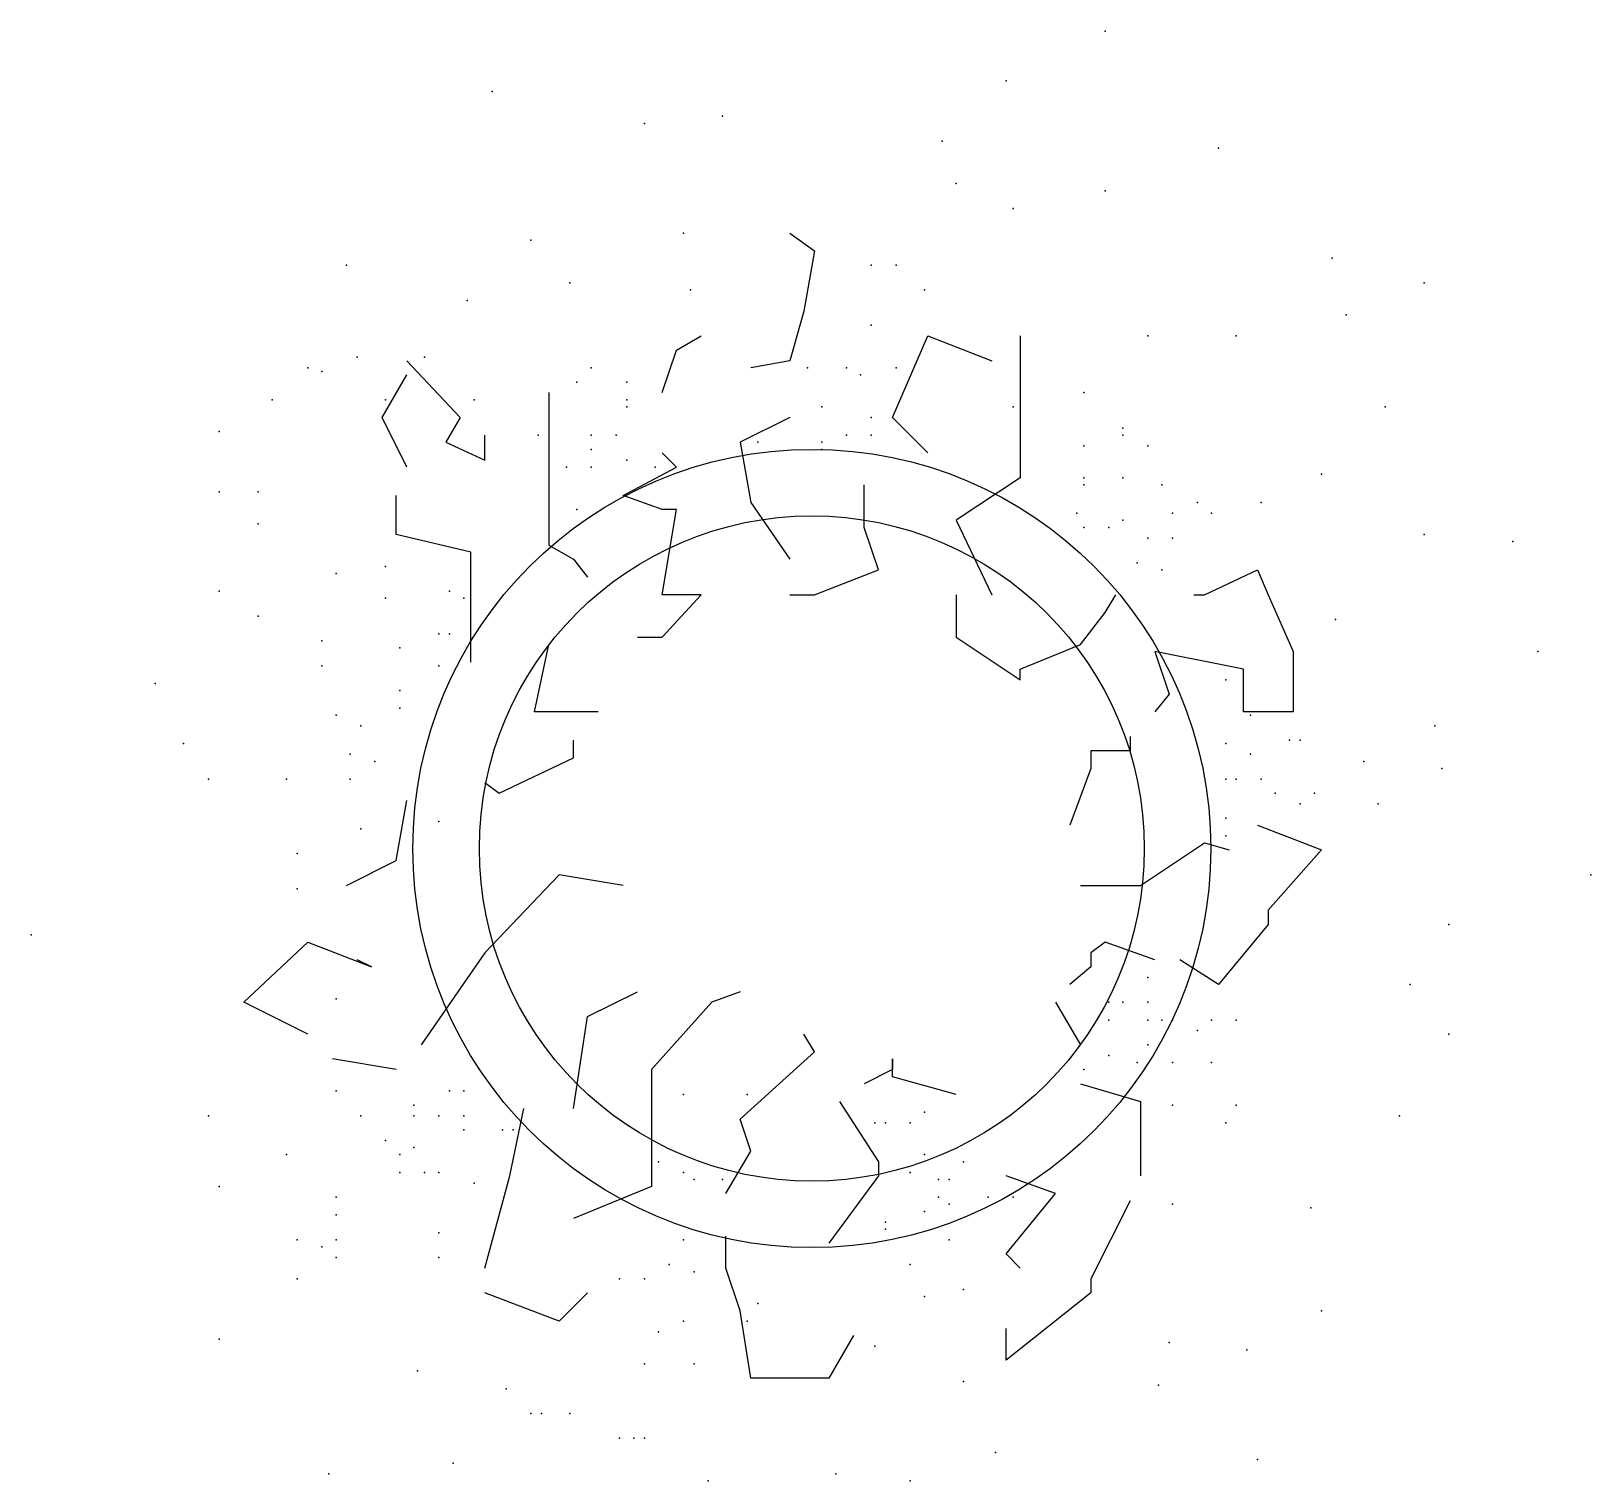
# Model space of a CAD drawing. Extents: x 2.71 to 3.89, y 4.92 to 6.01.
import ezdxf

# ---------------------------------------------------------------- set-up
doc = ezdxf.new("R2010")
doc.units = 0
doc.header["$MEASUREMENT"] = 0
doc.layers.get('0').update_dxf_attribs({"linetype": 'CONTINUOUS'})

msp = doc.modelspace()

# ---------------------------------------------------------------- linework, layer by layer
for p, q in [((3.285, 5.8572), (3.3036, 5.8439)), ((3.3036, 5.8439), (3.2956, 5.7986)), ((3.2956, 5.7986), (3.285, 5.7613)), ((3.1997, 5.7693), (3.2183, 5.78)), ((3.3623, 5.7187), (3.3889, 5.78)), ((3.3889, 5.78), (3.3889, 5.78)), ((3.3889, 5.78), (3.4369, 5.7613)), ((3.4582, 5.78), (3.4582, 5.756)), ((2.9971, 5.7613), (3.0371, 5.7187)), ((3.189, 5.7374), (3.1997, 5.7693)), ((3.285, 5.7613), (3.2557, 5.756)), ((2.9784, 5.7187), (2.9971, 5.7507)), ((3.4582, 5.756), (3.4582, 5.7107)), ((3.1037, 5.7374), (3.1037, 5.7001)), ((2.9971, 5.6814), (2.9784, 5.7187)), ((3.0371, 5.7187), (3.0264, 5.7001)), ((3.285, 5.7187), (3.2477, 5.7001)), ((3.3889, 5.6921), (3.3623, 5.7187)), ((3.0264, 5.7001), (3.0557, 5.6867)), ((3.0557, 5.6867), (3.0557, 5.7054)), ((3.1037, 5.7001), (3.1037, 5.6228)), ((3.2477, 5.7001), (3.2557, 5.6548)), ((3.4582, 5.7107), (3.4582, 5.6734)), ((3.1997, 5.6814), (3.189, 5.6921)), ((3.1597, 5.6601), (3.1997, 5.6814)), ((3.3409, 5.6361), (3.3409, 5.6681)), ((3.4582, 5.6734), (3.4102, 5.6415)), ((2.9891, 5.6308), (2.9891, 5.6601)), ((3.189, 5.6495), (3.1597, 5.6601)), ((3.2557, 5.6548), (3.285, 5.6122)), ((3.189, 5.5855), (3.1997, 5.6495)), ((3.1997, 5.6495), (3.189, 5.6495)), ((3.4102, 5.6415), (3.4102, 5.6415)), ((3.4102, 5.6415), (3.4369, 5.5855)), ((3.0451, 5.6175), (2.9891, 5.6308)), ((3.3516, 5.6042), (3.3409, 5.6361)), ((3.1037, 5.6228), (3.1224, 5.6122)), ((3.0451, 5.5908), (3.0451, 5.6175)), ((3.1224, 5.6122), (3.133, 5.5988)), ((3.3036, 5.5855), (3.3516, 5.6042)), ((3.5968, 5.5855), (3.6368, 5.6042)), ((3.6368, 5.6042), (3.6448, 5.5855)), ((3.0451, 5.5722), (3.0451, 5.5908)), ((3.189, 5.5536), (3.2183, 5.5855)), ((3.2183, 5.5855), (3.189, 5.5855)), ((3.285, 5.5855), (3.3036, 5.5855)), ((3.4102, 5.5855), (3.4102, 5.5536)), ((3.5222, 5.5722), (3.5302, 5.5855)), ((3.5888, 5.5855), (3.5968, 5.5855)), ((3.6448, 5.5855), (3.6635, 5.5429)), ((3.0451, 5.5349), (3.0451, 5.5722)), ((3.5035, 5.5482), (3.5222, 5.5722)), ((3.0931, 5.4976), (3.1037, 5.5482)), ((3.1704, 5.5536), (3.189, 5.5536)), ((3.4102, 5.5536), (3.4582, 5.5216)), ((3.4582, 5.5296), (3.5035, 5.5482)), ((3.6261, 5.5296), (3.5595, 5.5429)), ((3.5595, 5.5429), (3.5702, 5.5109)), ((3.6635, 5.5429), (3.6635, 5.5109)), ((3.4582, 5.5216), (3.4582, 5.5296)), ((3.6261, 5.4976), (3.6261, 5.5296)), ((3.5702, 5.5109), (3.5595, 5.4976)), ((3.6635, 5.5109), (3.6635, 5.4976)), ((3.141, 5.4976), (3.0931, 5.4976)), ((3.6635, 5.4976), (3.6261, 5.4976)), ((3.5409, 5.479), (3.5409, 5.4683)), ((3.1224, 5.463), (3.1224, 5.4763)), ((3.5409, 5.4683), (3.5115, 5.4683)), ((3.5115, 5.4683), (3.5115, 5.455)), ((3.0664, 5.4364), (3.1224, 5.463)), ((3.5115, 5.455), (3.4955, 5.4124)), ((3.0557, 5.4443), (3.0664, 5.4364)), ((2.9891, 5.3857), (2.9971, 5.431)), ((3.0664, 5.4364), (3.0664, 5.4364)), ((3.6368, 5.4124), (3.6848, 5.3937)), ((3.5488, 5.3671), (3.5968, 5.3991)), ((3.5968, 5.3991), (3.6155, 5.3937)), ((2.9518, 5.3671), (2.9891, 5.3857)), ((3.6848, 5.3937), (3.6448, 5.3484)), ((3.6848, 5.3937), (3.6848, 5.3937)), ((3.1117, 5.3751), (3.0557, 5.3165)), ((3.1597, 5.3671), (3.1117, 5.3751)), ((3.5035, 5.3671), (3.5488, 5.3671)), ((3.6448, 5.3484), (3.6448, 5.3378)), ((3.6448, 5.3378), (3.6075, 5.2925)), ((2.8745, 5.2792), (2.9225, 5.3245)), ((2.9225, 5.3245), (2.9705, 5.3058)), ((3.5222, 5.3245), (3.5115, 5.3165)), ((3.5595, 5.3112), (3.5222, 5.3245)), ((3.0557, 5.3165), (3.0078, 5.2472)), ((3.5115, 5.3165), (3.5115, 5.3058)), ((2.9705, 5.3058), (2.9598, 5.3112)), ((3.5115, 5.3058), (3.4955, 5.2925)), ((3.6075, 5.2925), (3.5782, 5.3112)), ((2.9225, 5.2552), (2.8745, 5.2792)), ((3.133, 5.2685), (3.1704, 5.2872)), ((3.2263, 5.2792), (3.181, 5.2286)), ((3.2477, 5.2872), (3.2263, 5.2792)), ((3.4849, 5.2792), (3.5035, 5.2472)), ((3.1224, 5.1993), (3.133, 5.2685)), ((3.3036, 5.2419), (3.2956, 5.2552)), ((2.9891, 5.2286), (2.9411, 5.2366)), ((3.2477, 5.1913), (3.3036, 5.2419)), ((3.3623, 5.2233), (3.3623, 5.2366)), ((3.3623, 5.2366), (3.3623, 5.2286)), ((3.181, 5.2286), (3.181, 5.1913)), ((3.3623, 5.2286), (3.3409, 5.2179)), ((3.4102, 5.2099), (3.3623, 5.2233)), ((3.5035, 5.2179), (3.5488, 5.2046)), ((3.0744, 5.1487), (3.0851, 5.1993)), ((3.1224, 5.1993), (3.1224, 5.1993)), ((3.3223, 5.2046), (3.3516, 5.1593)), ((3.5488, 5.2046), (3.5488, 5.1487)), ((3.181, 5.1913), (3.181, 5.1407)), ((3.2557, 5.1673), (3.2477, 5.1913)), ((3.237, 5.1354), (3.2557, 5.1673)), ((3.0557, 5.0794), (3.0744, 5.1487)), ((3.3516, 5.1487), (3.3143, 5.0981)), ((3.3516, 5.1593), (3.3516, 5.1487)), ((3.4849, 5.1354), (3.4476, 5.1487)), ((3.181, 5.1407), (3.1224, 5.1167)), ((3.4476, 5.0901), (3.4849, 5.1354)), ((3.5409, 5.13), (3.5115, 5.0714)), ((3.237, 5.0794), (3.237, 5.1034)), ((3.4582, 5.0794), (3.4476, 5.0901)), ((3.2477, 5.0474), (3.237, 5.0794)), ((3.5115, 5.0714), (3.5115, 5.0608)), ((3.1117, 5.0395), (3.0557, 5.0608)), ((3.133, 5.0608), (3.1117, 5.0395)), ((3.5115, 5.0608), (3.4476, 5.0102)), ((3.2557, 4.9968), (3.2477, 5.0474)), ((3.4476, 5.0102), (3.4476, 5.0341)), ((3.3329, 5.0288), (3.3143, 4.9968)), ((3.3143, 4.9968), (3.2557, 4.9968))]:
    msp.add_line(p, q)
for radius in [0.3, 0.25]:
    msp.add_circle((3.3016, 5.3948), radius)
for p in [(3.5222, 6.0091), (3.4476, 5.9718), (3.0611, 5.9638), (3.1757, 5.9398), (3.2343, 5.9451), (3.3996, 5.9265), (3.6075, 5.9212), (3.4102, 5.8945), (3.5222, 5.8892), (3.4529, 5.8759), (3.205, 5.8572), (3.0904, 5.8519), (2.9518, 5.8332), (3.3463, 5.8332), (3.3649, 5.8332), (3.6928, 5.8386), (3.1197, 5.8199), (3.7621, 5.8199), (3.0424, 5.8066), (3.2103, 5.8146), (3.3863, 5.8146), (3.7034, 5.796), (3.3463, 5.788), (3.5542, 5.78), (3.6208, 5.78), (2.9598, 5.764), (3.0104, 5.764), (2.9225, 5.756), (2.9331, 5.7533), (3.1357, 5.756), (3.2983, 5.756), (3.3276, 5.756), (3.3383, 5.7507), (3.3649, 5.756), (3.125, 5.7453), (3.1624, 5.7453), (3.1624, 5.7453), (3.5062, 5.7374), (2.8958, 5.732), (2.9811, 5.732), (3.0477, 5.732), (3.1624, 5.732), (3.1624, 5.732), (3.1624, 5.7267), (3.309, 5.7267), (3.4529, 5.7267), (3.7328, 5.7267), (3.3463, 5.7187), (2.8558, 5.7081), (3.0957, 5.7054), (3.1357, 5.7054), (3.1357, 5.7054), (3.1544, 5.7054), (3.261, 5.7001), (3.309, 5.7001), (3.3276, 5.7054), (3.3463, 5.7054), (3.3463, 5.7054), (3.5355, 5.7107), (3.5355, 5.7054), (3.1357, 5.6947), (3.309, 5.6947), (3.5062, 5.6974), (3.5062, 5.6974), (3.5542, 5.6974), (3.1171, 5.6814), (3.1357, 5.6814), (3.1624, 5.6867), (3.1837, 5.6814), (3.5062, 5.6734), (3.5062, 5.6681), (3.5355, 5.6734), (3.5355, 5.6734), (3.5648, 5.6681), (3.6848, 5.6761), (2.8558, 5.6628), (2.8852, 5.6628), (3.5915, 5.6548), (3.6395, 5.6548), (3.125, 5.6495), (3.5009, 5.6468), (3.5355, 5.6415), (3.5728, 5.6468), (3.6022, 5.6468), (3.6022, 5.6468), (2.8852, 5.6388), (3.5062, 5.6361), (3.5249, 5.6361), (3.7621, 5.6308), (3.5542, 5.6281), (3.5728, 5.6281), (3.8287, 5.6255), (2.9811, 5.6068), (3.5462, 5.6095), (2.9438, 5.6015), (3.5648, 5.6042), (2.8558, 5.5882), (2.9811, 5.5829), (3.0291, 5.5882), (3.0398, 5.5829), (2.8852, 5.5695), (3.6954, 5.5669), (2.9331, 5.5509), (3.0211, 5.5562), (3.0291, 5.5562), (2.9918, 5.5456), (3.8474, 5.5429), (2.9331, 5.5322), (3.0211, 5.5322), (2.8079, 5.5189), (2.9918, 5.5136), (2.9918, 5.5136), (3.6128, 5.5216), (2.9438, 5.495), (2.9918, 5.5003), (3.6315, 5.495), (2.9625, 5.487), (3.7701, 5.487), (2.8292, 5.4736), (2.9545, 5.4657), (3.6128, 5.4736), (3.6315, 5.4657), (3.6608, 5.4763), (3.6688, 5.4763), (2.9731, 5.4603), (3.7168, 5.4603), (3.7754, 5.455), (2.8478, 5.447), (2.9065, 5.447), (2.9545, 5.447), (3.6128, 5.447), (3.6128, 5.447), (3.6208, 5.447), (3.6395, 5.447), (3.6501, 5.4364), (3.6795, 5.4364), (3.6688, 5.4284), (3.7274, 5.4284), (2.9625, 5.4097), (3.0211, 5.415), (3.6128, 5.4177), (3.6128, 5.4044), (2.9145, 5.3911), (3.8874, 5.3751), (2.9145, 5.3644), (3.7807, 5.3378), (2.7146, 5.3298), (3.5542, 5.2978), (3.7514, 5.2925), (2.9438, 5.2819), (3.5249, 5.2792), (3.5355, 5.2792), (3.5542, 5.2792), (3.5542, 5.2792), (3.5249, 5.2659), (3.5542, 5.2659), (3.5648, 5.2659), (3.5728, 5.2659), (3.6022, 5.2659), (3.6208, 5.2659), (3.5915, 5.2579), (3.7807, 5.2552), (3.5542, 5.2472), (3.5249, 5.2392), (3.5462, 5.2339), (3.5728, 5.2339), (3.6022, 5.2339), (3.5062, 5.2286), (2.9438, 5.2126), (3.0291, 5.2126), (3.0398, 5.2126), (3.205, 5.2099), (3.253, 5.2099), (3.253, 5.2099), (3.0024, 5.2019), (3.3863, 5.1966), (3.5728, 5.2019), (3.6208, 5.2019), (2.8478, 5.194), (2.9625, 5.194), (3.0024, 5.194), (3.0211, 5.194), (3.0398, 5.194), (3.3489, 5.1886), (3.3569, 5.1886), (3.3756, 5.1886), (3.6128, 5.1886), (3.7434, 5.194), (2.9811, 5.1753), (3.0398, 5.1833), (3.0691, 5.1833), (3.0771, 5.1833), (2.9065, 5.1647), (2.9918, 5.1647), (3.0024, 5.17), (3.3863, 5.1647), (2.9918, 5.1513), (3.0104, 5.1513), (3.0211, 5.1513), (3.1864, 5.1593), (3.205, 5.1513), (3.205, 5.1513), (3.3756, 5.1513), (3.4156, 5.1593), (2.8558, 5.1407), (3.0477, 5.1433), (3.213, 5.146), (3.2343, 5.146), (3.3969, 5.146), (3.4049, 5.146), (2.9438, 5.1327), (3.3969, 5.1327), (3.4049, 5.1274), (3.4342, 5.1327), (3.4529, 5.1327), (3.5728, 5.1274), (2.9438, 5.1194), (3.3569, 5.114), (3.3863, 5.122), (3.6768, 5.1247), (3.0211, 5.106), (3.3569, 5.1087), (2.9145, 5.1007), (2.9331, 5.0954), (2.9438, 5.1007), (3.205, 5.1007), (3.4049, 5.1007), (2.9438, 5.0874), (3.0211, 5.0874), (3.1943, 5.0821), (3.3756, 5.0821), (2.9145, 5.0714), (3.157, 5.0714), (3.1757, 5.0714), (3.213, 5.0767), (3.3863, 5.0581), (3.4156, 5.0634), (3.261, 5.0528), (3.6848, 5.0474), (3.1864, 5.0315), (3.205, 5.0395), (3.253, 5.0395), (2.8558, 5.0261), (3.3489, 5.0208), (3.5702, 5.0235), (3.6288, 5.0181), (3.0051, 5.0022), (3.1757, 5.0075), (3.213, 5.0075), (3.213, 5.0075), (3.0717, 4.9888), (3.4156, 4.9942), (3.5622, 4.9915), (3.0904, 4.9702), (3.0984, 4.9702), (3.1197, 4.9702), (3.157, 4.9516), (3.1677, 4.9516), (3.1757, 4.9516), (3.4396, 4.9409), (3.0318, 4.9329), (3.6368, 4.9356), (2.9385, 4.9249), (3.2237, 4.9196), (3.3196, 4.9249), (3.3756, 4.9196)]:
    msp.add_point(p)

doc.saveas('drawing.dxf')
